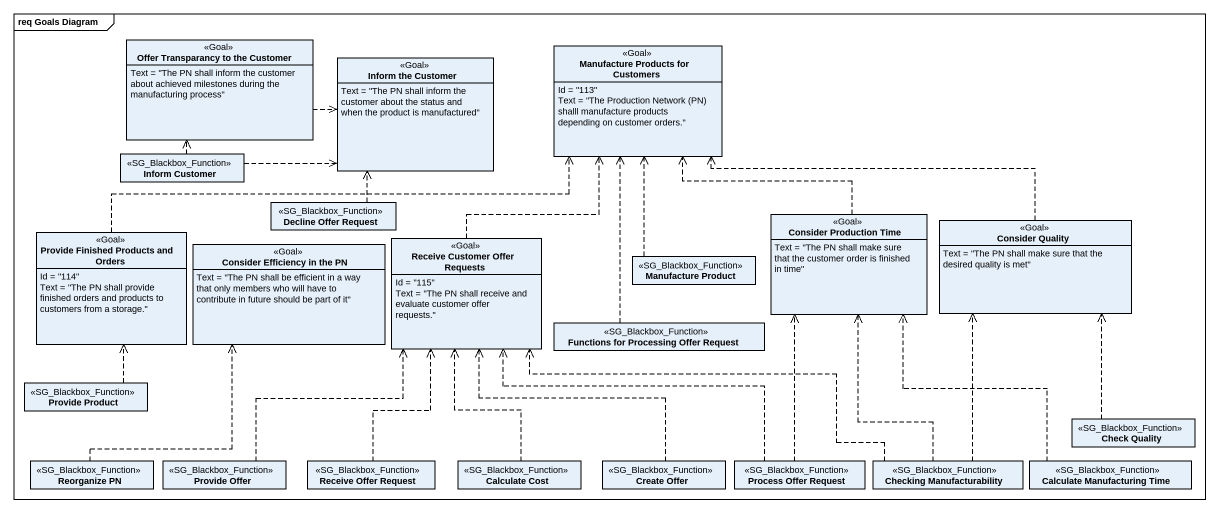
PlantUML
@startuml
mainframe req Goals Diagram
hide circle
hide empty members
class "Offer Transparancy to the Customer" as Offer_Transparancy_to_the <<Goal>> {
  Text = "The PN shall inform the customer about achieved milestones during the manufacturing process"
}
class "Manufacture Products for Customers" as Manufacture_Products_for <<Goal>> {
  Id = "113"
  {field} Text = "The Production Network (PN) shalll manufacture products depending on customer orders."
}
class "Inform the Customer" as Inform_the_Customer <<Goal>> {
  Text = "The PN shall inform the customer about the status and when the product is manufactured"
}
class "Inform Customer" as Inform_Customer <<SG_Blackbox_Function>>
class "Decline Offer Request" as Decline_Offer_Request <<SG_Blackbox_Function>>
class "Provide Finished Products and Orders" as Provide_Finished_Products <<Goal>> {
  Id = "114"
  Text = "The PN shall provide finished orders and products to customers from a storage."
}
class "Consider Efficiency in the PN" as Consider_Efficiency_in_the <<Goal>> {
  Text = "The PN shall be efficient in a way that only members who will have to contribute in future should be part of it"
}
class "Receive Customer Offer Requests" as Receive_Customer_Offer <<Goal>> {
  Id = "115"
  Text = "The PN shall receive and evaluate customer offer requests."
}
class "Consider Production Time" as Consider_Production_Time <<Goal>> {
  Text = "The PN shall make sure that the customer order is finished in time"
}
class "Consider Quality" as Consider_Quality <<Goal>> {
  Text = "The PN shall make sure that the desired quality is met"
}
class "Manufacture Product" as Manufacture_Product <<SG_Blackbox_Function>>
class "Functions for Processing Offer Request" as Functions_for_Processing <<SG_Blackbox_Function>>
class "Provide Product" as Provide_Product <<SG_Blackbox_Function>>
class "Check Quality" as Check_Quality <<SG_Blackbox_Function>>
class "Reorganize PN" as Reorganize_PN <<SG_Blackbox_Function>>
class "Provide Offer" as Provide_Offer <<SG_Blackbox_Function>>
class "Receive Offer Request" as Receive_Offer_Request <<SG_Blackbox_Function>>
class "Calculate Cost" as Calculate_Cost <<SG_Blackbox_Function>>
class "Create Offer" as Create_Offer <<SG_Blackbox_Function>>
class "Process Offer Request" as Process_Offer_Request <<SG_Blackbox_Function>>
class "Checking Manufacturability" as Checking_Manufacturability <<SG_Blackbox_Function>>
class "Calculate Manufacturing Time" as Calculate_Manufacturing_Time <<SG_Blackbox_Function>>
Offer_Transparancy_to_the .right.> Inform_the_Customer
Inform_Customer .up.> Offer_Transparancy_to_the
Inform_Customer .right.> Inform_the_Customer
Decline_Offer_Request .up.> Inform_the_Customer
Provide_Finished_Products .right.> Manufacture_Products_for
Receive_Customer_Offer .up.> Manufacture_Products_for
Consider_Production_Time .up.> Manufacture_Products_for
Consider_Quality .left.> Manufacture_Products_for
Manufacture_Product .up.> Manufacture_Products_for
Functions_for_Processing .up.> Manufacture_Products_for
Provide_Product .up.> Provide_Finished_Products
Check_Quality .up.> Consider_Quality
Reorganize_PN .up.> Consider_Efficiency_in_the
Provide_Offer .up.> Receive_Customer_Offer
Receive_Offer_Request .up.> Receive_Customer_Offer
Calculate_Cost .up.> Receive_Customer_Offer
Create_Offer .up.> Receive_Customer_Offer
Process_Offer_Request .left.> Receive_Customer_Offer
Process_Offer_Request .up.> Consider_Production_Time
Checking_Manufacturability .left.> Receive_Customer_Offer
Checking_Manufacturability .up.> Consider_Production_Time
Checking_Manufacturability .up.> Consider_Quality
Calculate_Manufacturing_Time .up.> Consider_Production_Time
@enduml
